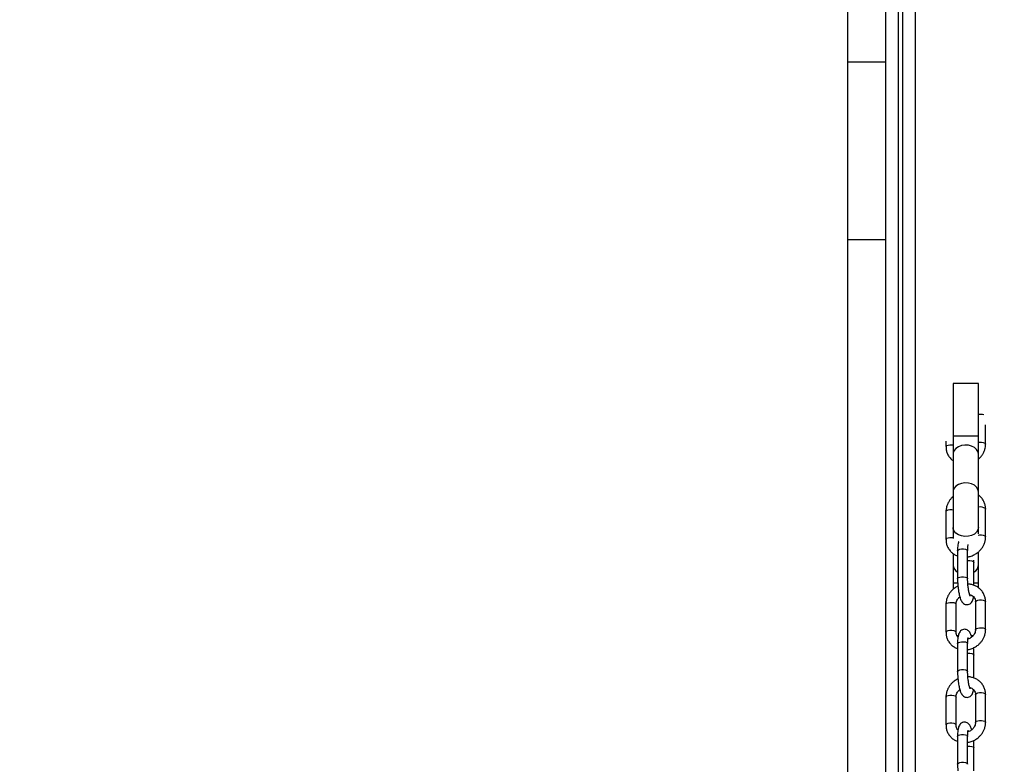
# Model space of a CAD drawing. Header units: millimetres. Extents: x -11024 to 8278, y -7837 to 5770.
# Drawn here: x -3804.6 to -3412.6, y 762.2 to 1057.5 of the extents above; entities that cross this region are included whole.
import ezdxf

# ---------------------------------------------------------------- set-up
doc = ezdxf.new("R2010")
doc.units = ezdxf.units.MM
for name, color, linetype in [('DIKOM_ОБЪЕКТ', 7, 'Continuous'), ('DIKOM_РАЗМЕР_ЗОНА', 7, 'Continuous'), ('DIKOM_РАЗМЕР_ОБЪЕКТА', 7, 'Continuous')]:
    doc.layers.add(name, color=color, linetype=linetype)
doc.styles.add('style1', font='arial.ttf', dxfattribs={"width": 0.8})
doc.dimstyles.new('1-50', dxfattribs={"dimtxt": 300, "dimasz": 200, "dimexe": 100, "dimexo": 0, "dimgap": 100, "dimtad": 1, "dimtxsty": 'style1', "dimcen": 200, "dimclrd": 7, "dimclre": 7, "dimclrt": 7, "dimadec": 1, "dimazin": 2, "dimtfac": 1, "dimtmove": 0, "dimatfit": 2, "dimfxl": 0, "dimlwd": 25, "dimlwe": 18, "dimarcsym": 0})

# ---------------------------------------------------------------- blocks, each defined once
blk = doc.blocks.new('*D9')
at = {"layer": 'Defpoints', "color": 0, "transparency": 16777216}
for p in [(3740.68, 3707.51), (-8191.56, -3797.25), (-1076.12, -3797.25)]:
    blk.add_point(p, dxfattribs=at)
at = {"layer": 'DIKOM_РАЗМЕР_ОБЪЕКТА', "color": 7, "lineweight": 18, "transparency": 16777216}
for p, q in [((3740.68, 3707.51), (-8291.56, 3707.51)), ((-1076.12, -3797.25), (-8291.56, -3797.25))]:
    blk.add_line(p, q, dxfattribs=at)
at = {"layer": 'DIKOM_РАЗМЕР_ОБЪЕКТА', "color": 7, "lineweight": 25, "transparency": 16777216}
blk.add_line((-8191.56, 3507.51), (-8191.56, -3597.25), dxfattribs=at)
at = {"layer": 'DIKOM_РАЗМЕР_ОБЪЕКТА', "color": 7, "transparency": 16777216}
for points in [[(-8224.9, 3507.51), (-8158.23, 3507.51), (-8191.56, 3707.51)], [(-8224.9, -3597.25), (-8158.23, -3597.25), (-8191.56, -3797.25)]]:
    blk.add_solid(points, dxfattribs=at)
at = {"layer": 'DIKOM_РАЗМЕР_ОБЪЕКТА', "color": 7, "transparency": 16777216, "insert": (-8444.74, -44.87), "char_height": 300, "attachment_point": 5, "rotation": 90, "style": 'style1'}
blk.add_mtext('7500', dxfattribs=at)
blk = doc.blocks.new('*D11')
at = {"layer": 'Defpoints', "color": 0, "transparency": 16777216}
for p in [(3316.13, 5770.14), (-10574.15, -5797.25), (-1580.09, -5797.25)]:
    blk.add_point(p, dxfattribs=at)
at = {"layer": 'DIKOM_РАЗМЕР_ЗОНА', "color": 7, "lineweight": 18, "transparency": 16777216}
for p, q in [((3316.13, 5770.14), (-10674.15, 5770.14)), ((-1580.09, -5797.25), (-10674.15, -5797.25))]:
    blk.add_line(p, q, dxfattribs=at)
at = {"layer": 'DIKOM_РАЗМЕР_ЗОНА', "color": 7, "lineweight": 25, "transparency": 16777216}
blk.add_line((-10574.15, 5570.14), (-10574.15, -5597.25), dxfattribs=at)
at = {"layer": 'DIKOM_РАЗМЕР_ЗОНА', "color": 7, "transparency": 16777216}
for points in [[(-10607.49, 5570.14), (-10540.82, 5570.14), (-10574.15, 5770.14)], [(-10607.49, -5597.25), (-10540.82, -5597.25), (-10574.15, -5797.25)]]:
    blk.add_solid(points, dxfattribs=at)
at = {"layer": 'DIKOM_РАЗМЕР_ЗОНА', "color": 7, "transparency": 16777216, "insert": (-10827.33, -172.99), "char_height": 300, "attachment_point": 5, "rotation": 90, "style": 'style1'}
blk.add_mtext('11500', dxfattribs=at)

msp = doc.modelspace()

# ---------------------------------------------------------------- linework, layer by layer
at = {"layer": 'DIKOM_ОБЪЕКТ', "color": 7, "linetype": 'Continuous', "lineweight": 15}
for p, q in [((-3456.184, 113.171), (-3456.184, 1863.171)), ((-3454.452, -1736.829), (-3454.452, 1463.171)), ((-3449.452, -1736.829), (-3449.452, 1463.171)), ((-3476.184, 1040.78), (-3476.184, 1333.565)), ((-3461.184, 1040.78), (-3461.184, 1095.097)), ((-3476.184, 1040.78), (-3461.184, 1040.78)), ((-3476.184, 970.268), (-3476.184, 1040.78)), ((-3461.184, 970.268), (-3461.184, 1040.78)), ((-3476.184, 970.268), (-3461.184, 970.268)), ((-3476.184, 566.502), (-3476.184, 970.268)), ((-3461.184, 837.368), (-3461.184, 970.268)), ((-3434.452, 913.171), (-3434.452, 892.313)), ((-3424.452, 913.171), (-3434.452, 913.171)), ((-3424.452, 892.313), (-3424.452, 913.171)), ((-3421.585, 889.159), (-3421.585, 896.825)), ((-3437.318, 890.406), (-3437.318, 888.169)), ((-3434.452, 892.313), (-3434.452, 885.242)), ((-3424.452, 892.313), (-3434.452, 892.313)), ((-3424.452, 885.242), (-3424.452, 892.313)), ((-3434.452, 885.242), (-3434.452, 870.242)), ((-3424.452, 870.242), (-3424.452, 885.242)), ((-3434.452, 870.242), (-3434.452, 856.1)), ((-3424.452, 856.1), (-3424.452, 870.242)), ((-3437.318, 862.419), (-3437.318, 851.383)), ((-3421.63, 863.574), (-3421.585, 863.409)), ((-3421.585, 852.373), (-3421.585, 863.409)), ((-3434.452, 856.1), (-3434.452, 851.678)), ((-3424.452, 853.588), (-3424.452, 856.1)), ((-3432.712, 846.824), (-3432.712, 835.788)), ((-3428.712, 835.788), (-3428.712, 846.824)), ((-3434.452, 845.765), (-3434.452, 841.1)), ((-3424.452, 841.1), (-3424.452, 846.394)), ((-3434.452, 841.1), (-3434.452, 834.028)), ((-3426.191, 833.15), (-3426.191, 842.217)), ((-3424.452, 834.028), (-3424.452, 841.1)), ((-3461.184, 704.509), (-3461.184, 837.368)), ((-3434.452, 834.028), (-3434.452, 831.61)), ((-3432.704, 834.028), (-3434.452, 834.028)), ((-3432.556, 832.81), (-3433.001, 832.614)), ((-3424.452, 834.028), (-3426.191, 834.028)), ((-3424.452, 832.24), (-3424.452, 834.028)), ((-3437.318, 825.632), (-3437.318, 814.596)), ((-3433.318, 814.596), (-3433.318, 825.632)), ((-3425.586, 826.622), (-3425.586, 815.586)), ((-3421.63, 826.787), (-3421.585, 826.622)), ((-3421.585, 815.586), (-3421.585, 826.622)), ((-3433.362, 814.761), (-3433.318, 814.598)), ((-3432.495, 813.171), (-3432.953, 813.171)), ((-3427.822, 812.113), (-3428.62, 811.796)), ((-3426.486, 813.171), (-3427.219, 813.171)), ((-3432.712, 810.037), (-3432.712, 799.001)), ((-3428.712, 799.001), (-3428.712, 810.037)), ((-3426.191, 796.364), (-3426.191, 805.43)), ((-3432.556, 796.024), (-3433.001, 795.827)), ((-3437.318, 788.845), (-3437.318, 777.809)), ((-3433.318, 777.809), (-3433.318, 788.845)), ((-3425.586, 789.835), (-3425.586, 778.799)), ((-3421.63, 790), (-3421.585, 789.835)), ((-3421.585, 778.799), (-3421.585, 789.835)), ((-3433.362, 777.974), (-3433.318, 777.812)), ((-3432.712, 773.25), (-3432.712, 762.215)), ((-3428.712, 762.215), (-3428.712, 773.25)), ((-3427.822, 775.326), (-3428.62, 775.01)), ((-3426.191, 759.577), (-3426.191, 768.643))]:
    msp.add_line(p, q, dxfattribs=at)
at = {"layer": 'DIKOM_ОБЪЕКТ', "color": 7, "linetype": 'Continuous', "lineweight": 15, "flags": 128}
for points in [[(-3424.452, 889.867), (-3424.006, 889.927), (-3423.226, 889.932), (-3422.5, 889.819), (-3421.94, 889.605), (-3421.63, 889.324), (-3421.585, 889.158)], [(-3437.318, 888.171), (-3437.285, 888.311), (-3436.998, 888.596), (-3436.454, 888.816), (-3435.738, 888.937), (-3434.958, 888.942), (-3434.452, 888.877)], [(-3424.452, 885.242), (-3424.637, 886.196), (-3425.18, 887.079), (-3426.039, 887.826), (-3427.152, 888.381), (-3428.434, 888.703), (-3429.793, 888.769), (-3431.126, 888.573), (-3432.335, 888.13), (-3433.33, 887.473), (-3434.038, 886.65), (-3434.405, 885.723), (-3434.452, 885.242)], [(-3424.452, 870.242), (-3424.637, 871.196), (-3425.18, 872.079), (-3426.039, 872.826), (-3427.152, 873.381), (-3428.434, 873.703), (-3429.793, 873.769), (-3431.126, 873.573), (-3432.335, 873.13), (-3433.33, 872.473), (-3434.038, 871.65), (-3434.405, 870.723), (-3434.452, 870.242)], [(-3437.318, 862.419), (-3437.285, 862.56), (-3436.998, 862.845), (-3436.454, 863.065), (-3435.738, 863.186), (-3434.958, 863.191), (-3434.452, 863.127)], [(-3424.452, 856.1), (-3424.637, 855.146), (-3425.18, 854.263), (-3426.039, 853.516), (-3427.152, 852.96), (-3428.434, 852.638), (-3429.793, 852.572), (-3431.126, 852.768), (-3432.335, 853.211), (-3433.33, 853.868), (-3434.038, 854.691), (-3434.405, 855.618), (-3434.452, 856.1)], [(-3437.318, 851.384), (-3437.285, 851.524), (-3436.998, 851.809), (-3436.454, 852.029), (-3435.738, 852.151), (-3434.958, 852.155), (-3434.452, 852.091)], [(-3424.477, 853.076), (-3424.006, 853.14), (-3423.226, 853.145), (-3422.5, 853.032), (-3421.94, 852.819), (-3421.63, 852.538), (-3421.585, 852.371)], [(-3432.712, 846.824), (-3432.679, 846.965), (-3432.392, 847.25), (-3431.849, 847.47), (-3431.132, 847.592)], [(-3431.132, 847.592), (-3430.352, 847.596), (-3429.627, 847.483), (-3429.066, 847.27), (-3428.757, 846.989), (-3428.712, 846.824)], [(-3428.712, 842.975), (-3428.612, 842.985), (-3427.831, 842.989), (-3427.106, 842.876), (-3426.545, 842.663), (-3426.236, 842.382), (-3426.191, 842.222)], [(-3432.712, 835.783), (-3432.679, 835.929), (-3432.392, 836.214), (-3431.849, 836.434), (-3431.132, 836.556), (-3430.352, 836.56), (-3429.627, 836.447), (-3429.066, 836.234), (-3428.757, 835.953), (-3428.712, 835.782)], [(-3425.586, 826.622), (-3425.553, 826.763), (-3425.265, 827.048), (-3424.722, 827.268), (-3424.006, 827.39), (-3423.226, 827.394), (-3422.5, 827.282), (-3421.94, 827.068), (-3421.63, 826.787)], [(-3437.318, 825.632), (-3437.285, 825.773), (-3436.998, 826.058), (-3436.454, 826.278), (-3435.738, 826.4), (-3434.958, 826.405), (-3434.232, 826.292), (-3433.672, 826.078), (-3433.362, 825.797), (-3433.318, 825.632)], [(-3437.318, 814.597), (-3437.285, 814.737), (-3436.998, 815.022), (-3436.454, 815.242), (-3435.738, 815.364), (-3434.958, 815.369), (-3434.232, 815.256), (-3433.672, 815.042), (-3433.362, 814.761)], [(-3425.586, 815.583), (-3425.553, 815.727), (-3425.265, 816.012), (-3424.722, 816.232), (-3424.006, 816.354), (-3423.226, 816.358), (-3422.5, 816.246), (-3421.94, 816.032), (-3421.63, 815.751), (-3421.585, 815.584)], [(-3432.712, 810.037), (-3432.679, 810.179), (-3432.392, 810.464), (-3431.849, 810.683), (-3431.132, 810.805)], [(-3431.132, 810.805), (-3430.352, 810.81), (-3429.627, 810.697), (-3429.066, 810.483), (-3428.757, 810.202), (-3428.712, 810.037)], [(-3428.712, 806.188), (-3428.612, 806.198), (-3427.831, 806.203), (-3427.106, 806.09), (-3426.545, 805.876), (-3426.236, 805.595), (-3426.191, 805.435)], [(-3432.712, 798.996), (-3432.679, 799.143), (-3432.392, 799.427), (-3431.849, 799.647), (-3431.132, 799.769), (-3430.352, 799.774), (-3429.627, 799.661), (-3429.066, 799.448), (-3428.757, 799.166), (-3428.712, 798.995)], [(-3437.318, 788.845), (-3437.285, 788.987), (-3436.998, 789.272), (-3436.454, 789.492), (-3435.738, 789.613), (-3434.958, 789.618), (-3434.232, 789.505), (-3433.672, 789.291), (-3433.362, 789.01), (-3433.318, 788.845)], [(-3425.586, 789.835), (-3425.553, 789.977), (-3425.265, 790.261), (-3424.722, 790.481), (-3424.006, 790.603), (-3423.226, 790.608), (-3422.5, 790.495), (-3421.94, 790.282), (-3421.63, 790)], [(-3437.318, 777.811), (-3437.285, 777.951), (-3436.998, 778.236), (-3436.454, 778.455), (-3435.738, 778.577), (-3434.958, 778.582), (-3434.232, 778.469), (-3433.672, 778.256), (-3433.362, 777.974)], [(-3425.586, 778.797), (-3425.553, 778.941), (-3425.265, 779.225), (-3424.722, 779.446), (-3424.006, 779.567), (-3423.226, 779.572), (-3422.5, 779.459), (-3421.94, 779.245), (-3421.63, 778.964), (-3421.585, 778.798)], [(-3432.712, 773.25), (-3432.679, 773.392), (-3432.392, 773.677), (-3431.849, 773.897), (-3431.132, 774.018)], [(-3431.132, 774.018), (-3430.352, 774.023), (-3429.627, 773.91), (-3429.066, 773.697), (-3428.757, 773.415), (-3428.712, 773.25)], [(-3428.712, 769.402), (-3428.612, 769.411), (-3427.831, 769.416), (-3427.106, 769.303), (-3426.545, 769.09), (-3426.236, 768.808), (-3426.191, 768.648)], [(-3432.712, 762.21), (-3432.679, 762.356), (-3432.392, 762.641), (-3431.849, 762.861), (-3431.132, 762.982), (-3430.352, 762.987), (-3429.627, 762.874), (-3429.066, 762.661), (-3428.757, 762.38), (-3428.712, 762.209)]]:
    msp.add_lwpolyline(points, dxfattribs=at)
at = {"layer": 'DIKOM_ОБЪЕКТ', "color": 7, "linetype": 'Continuous', "lineweight": 15}
for centre, radius, start, end in [((-3423.591, 896.436), 4.549, 74.03163, 100.90057), ((-3423.558, 861.159), 3.089, 51.39439, 106.8184), ((-3431.223, 841.29), 3.234, 183.37808, 242.58632), ((-3427.801, 841.369), 3.36, 298.6276, 355.408)]:
    msp.add_arc(centre, radius, start, end, dxfattribs=at)
for points, knots in [([(-3437.293, 888.17), (-3437.29, 887.845), (-3437.282, 887.059), (-3436.966, 885.833), (-3436.362, 884.539), (-3435.52, 883.402), (-3434.79, 882.821), (-3434.452, 882.552)], [0, 0, 0, 0, 0.1477781, 0.3571786, 0.5749096, 0.8029361, 1, 1, 1, 1]), ([(-3424.452, 883.181), (-3424.327, 883.289), (-3423.924, 883.636), (-3423.313, 884.313), (-3422.655, 885.252), (-3422.112, 886.33), (-3421.744, 887.528), (-3421.569, 888.493), (-3421.603, 889.039), (-3421.61, 889.158)], [0, 0, 0, 0, 0.0710813, 0.228386, 0.3923376, 0.5688006, 0.7538717, 0.9463572, 1, 1, 1, 1]), ([(-3434.452, 868.397), (-3434.577, 868.289), (-3434.979, 867.942), (-3435.59, 867.265), (-3436.249, 866.326), (-3436.792, 865.248), (-3437.16, 864.05), (-3437.335, 863.085), (-3437.301, 862.538), (-3437.293, 862.419)], [0, 0, 0, 0, 0.0710808, 0.2283512, 0.3923402, 0.5687871, 0.7538571, 0.9463413, 1, 1, 1, 1]), ([(-3421.61, 863.408), (-3421.613, 863.733), (-3421.621, 864.519), (-3421.938, 865.745), (-3422.542, 867.039), (-3423.383, 868.176), (-3424.113, 868.757), (-3424.452, 869.026)], [0, 0, 0, 0, 0.1477766, 0.357175, 0.5749037, 0.8028884, 1, 1, 1, 1]), ([(-3437.293, 851.383), (-3437.29, 851.058), (-3437.282, 850.272), (-3436.965, 849.047), (-3436.364, 847.749), (-3435.489, 846.596), (-3434.396, 845.67), (-3433.457, 845.089), (-3432.859, 844.9), (-3432.712, 844.854)], [0, 0, 0, 0, 0.113841, 0.2751528, 0.442882, 0.6185425, 0.7829537, 0.9469768, 1, 1, 1, 1]), ([(-3425.902, 845.39), (-3425.446, 845.671), (-3424.801, 846.067), (-3423.967, 846.814), (-3423.311, 847.524), (-3422.655, 848.466), (-3422.111, 849.543), (-3421.744, 850.741), (-3421.569, 851.706), (-3421.603, 852.253), (-3421.61, 852.372)], [0, 0, 0, 0, 0.1826029, 0.2584517, 0.3840267, 0.5149077, 0.6557647, 0.803518, 0.9571774, 1, 1, 1, 1]), ([(-3432.267, 850.553), (-3432.311, 850.432), (-3432.464, 850.018), (-3432.579, 849.253), (-3432.679, 848.242), (-3432.711, 847.422), (-3432.71, 846.95), (-3432.709, 846.819)], [0, 0, 0, 0, 0.1216585, 0.4174708, 0.6885057, 0.9136032, 1, 1, 1, 1]), ([(-3428.709, 846.817), (-3428.71, 846.927), (-3428.712, 847.287), (-3428.689, 847.834), (-3428.647, 848.424), (-3428.584, 848.889), (-3428.526, 849.185), (-3428.478, 849.327), (-3428.486, 849.309), (-3428.488, 849.305)], [0, 0, 0, 0, 0.0828129, 0.2715101, 0.4610323, 0.642265, 0.8099454, 0.960387, 1, 1, 1, 1]), ([(-3428.712, 844.45), (-3428.528, 844.476), (-3428.035, 844.547), (-3427.076, 844.824), (-3426.347, 845.176), (-3425.902, 845.39)], [0, 0, 0, 0, 0.1880839, 0.5045234, 1, 1, 1, 1]), ([(-3426.194, 842.222), (-3426.193, 842.353), (-3426.192, 842.648), (-3426.203, 842.961), (-3426.209, 843.135)], [0, 0, 0, 0, 0.4446249, 1, 1, 1, 1]), ([(-3432.709, 835.783), (-3432.71, 835.651), (-3432.711, 835.258), (-3432.685, 834.403), (-3432.632, 833.67), (-3432.6, 833.219)], [0, 0, 0, 0, 0.1623311, 0.4847985, 1, 1, 1, 1]), ([(-3428.614, 833.555), (-3428.645, 833.993), (-3428.689, 834.603), (-3428.71, 835.343), (-3428.709, 835.639), (-3428.709, 835.781)], [0, 0, 0, 0, 0.5711836, 0.7947588, 1, 1, 1, 1]), ([(-3433.001, 832.614), (-3433.457, 832.334), (-3434.102, 831.937), (-3434.937, 831.191), (-3435.592, 830.48), (-3436.249, 829.538), (-3436.792, 828.462), (-3437.16, 827.263), (-3437.335, 826.298), (-3437.301, 825.752), (-3437.293, 825.633)], [0, 0, 0, 0, 0.182596, 0.2584541, 0.383993, 0.5149054, 0.6557629, 0.8035042, 0.9571642, 1, 1, 1, 1]), ([(-3432.6, 833.219), (-3432.551, 832.718), (-3432.483, 832.022), (-3432.345, 831.046), (-3432.215, 830.273), (-3432.043, 829.433), (-3431.846, 828.651), (-3431.622, 827.935), (-3431.361, 827.282), (-3431.041, 826.691), (-3430.609, 826.155), (-3430.019, 825.725), (-3429.296, 825.483), (-3428.465, 825.506), (-3427.693, 825.844), (-3427.113, 826.405), (-3426.734, 827.072), (-3426.501, 827.761), (-3426.409, 828.329), (-3426.366, 828.594)], [0, 0, 0, 0, 0.0880003, 0.1224327, 0.1786427, 0.2348474, 0.2933667, 0.3526841, 0.413132, 0.4765429, 0.5359764, 0.5846912, 0.6342602, 0.6869917, 0.7442851, 0.7980948, 0.8583101, 0.9339605, 1, 1, 1, 1]), ([(-3421.61, 826.621), (-3421.613, 826.946), (-3421.621, 827.732), (-3421.938, 828.957), (-3422.539, 830.256), (-3423.415, 831.406), (-3424.504, 832.345), (-3425.732, 833.046), (-3427.068, 833.477), (-3428.048, 833.667), (-3428.568, 833.652), (-3428.62, 833.65)], [0, 0, 0, 0, 0.0885145, 0.2139625, 0.3444046, 0.4809558, 0.6088341, 0.7363808, 0.8628727, 0.9862216, 1, 1, 1, 1]), ([(-3427.696, 828.922), (-3427.694, 828.919), (-3427.671, 828.89), (-3427.752, 829.021), (-3427.858, 829.305), (-3428.015, 829.808), (-3428.177, 830.473), (-3428.319, 831.211), (-3428.432, 831.927), (-3428.533, 832.692), (-3428.586, 833.254), (-3428.614, 833.555)], [0, 0, 0, 0, 0.0097209, 0.1163, 0.2300469, 0.3520166, 0.5109198, 0.6414395, 0.7448963, 0.8635159, 1, 1, 1, 1]), ([(-3433.304, 825.63), (-3433.294, 825.878), (-3433.272, 826.391), (-3432.992, 827.151), (-3432.6, 827.793), (-3432.208, 828.267), (-3431.933, 828.494), (-3431.818, 828.589)], [0, 0, 0, 0, 0.2393777, 0.4939787, 0.7122799, 0.8794101, 1, 1, 1, 1]), ([(-3427.922, 829.522), (-3427.744, 829.473), (-3427.299, 829.349), (-3426.692, 828.968), (-3426.108, 828.391), (-3425.728, 827.637), (-3425.557, 827.016), (-3425.595, 826.664), (-3425.599, 826.624)], [0, 0, 0, 0, 0.1250774, 0.3120827, 0.516909, 0.7471665, 0.9711239, 1, 1, 1, 1]), ([(-3427.085, 812.629), (-3427.15, 812.846), (-3427.29, 813.311), (-3427.543, 813.935), (-3427.862, 814.527), (-3428.294, 815.063), (-3428.885, 815.492), (-3429.607, 815.735), (-3430.438, 815.712), (-3431.21, 815.374), (-3431.791, 814.812), (-3432.171, 814.148), (-3432.418, 813.386), (-3432.585, 812.468), (-3432.678, 811.454), (-3432.711, 810.635), (-3432.71, 810.163), (-3432.709, 810.032)], [0, 0, 0, 0, 0.0596915, 0.1281253, 0.1999186, 0.2671986, 0.3223738, 0.3784675, 0.4381978, 0.5030369, 0.5639829, 0.6321535, 0.7177854, 0.8128476, 0.8999136, 0.9722421, 1, 1, 1, 1]), ([(-3425.599, 815.587), (-3425.61, 815.339), (-3425.632, 814.827), (-3425.912, 814.067), (-3426.301, 813.422), (-3426.756, 812.893), (-3427.249, 812.457), (-3427.637, 812.224), (-3427.822, 812.113)], [0, 0, 0, 0, 0.19261438, 0.39758303, 0.57332828, 0.70787786, 0.86056794, 1, 1, 1, 1]), ([(-3425.902, 808.604), (-3425.446, 808.884), (-3424.801, 809.281), (-3423.967, 810.027), (-3423.311, 810.737), (-3422.655, 811.68), (-3422.111, 812.756), (-3421.744, 813.955), (-3421.569, 814.919), (-3421.603, 815.466), (-3421.61, 815.585)], [0, 0, 0, 0, 0.1826028, 0.2584516, 0.3840265, 0.5149075, 0.6557644, 0.8035051, 0.9571774, 1, 1, 1, 1]), ([(-3437.293, 814.597), (-3437.29, 814.272), (-3437.282, 813.486), (-3436.965, 812.26), (-3436.364, 810.963), (-3435.489, 809.809), (-3434.396, 808.883), (-3433.457, 808.303), (-3432.859, 808.114), (-3432.712, 808.068)], [0, 0, 0, 0, 0.1138403, 0.2751634, 0.4428915, 0.6185408, 0.7829509, 0.946973, 1, 1, 1, 1]), ([(-3432.538, 812.624), (-3432.607, 812.689), (-3432.896, 812.962), (-3433.166, 813.588), (-3433.347, 814.201), (-3433.309, 814.554), (-3433.304, 814.595)], [0, 0, 0, 0, 0.12940044, 0.54423535, 0.94785041, 1, 1, 1, 1]), ([(-3428.709, 810.031), (-3428.71, 810.141), (-3428.712, 810.5), (-3428.689, 811.048), (-3428.647, 811.638), (-3428.584, 812.102), (-3428.526, 812.398), (-3428.478, 812.541), (-3428.486, 812.522), (-3428.488, 812.519)], [0, 0, 0, 0, 0.0828601, 0.2715003, 0.4610265, 0.6422631, 0.8099471, 0.9603861, 1, 1, 1, 1]), ([(-3428.712, 807.663), (-3428.528, 807.689), (-3428.035, 807.76), (-3427.076, 808.037), (-3426.347, 808.389), (-3425.902, 808.604)], [0, 0, 0, 0, 0.1880655, 0.5045203, 1, 1, 1, 1]), ([(-3426.194, 805.435), (-3426.194, 805.567), (-3426.192, 805.96), (-3426.221, 806.814), (-3426.267, 807.69), (-3426.332, 808.271), (-3426.348, 808.407)], [0, 0, 0, 0, 0.1403136, 0.4190013, 0.8643729, 1, 1, 1, 1]), ([(-3433.001, 795.827), (-3433.457, 795.547), (-3434.102, 795.151), (-3434.937, 794.404), (-3435.592, 793.694), (-3436.249, 792.752), (-3436.792, 791.675), (-3437.16, 790.476), (-3437.335, 789.512), (-3437.301, 788.965), (-3437.293, 788.846)], [0, 0, 0, 0, 0.182596, 0.2584541, 0.383993, 0.5149054, 0.6557629, 0.8035042, 0.9571642, 1, 1, 1, 1]), ([(-3432.709, 798.996), (-3432.71, 798.865), (-3432.711, 798.471), (-3432.685, 797.616), (-3432.632, 796.883), (-3432.6, 796.432)], [0, 0, 0, 0, 0.1623662, 0.4847759, 1, 1, 1, 1]), ([(-3432.6, 796.432), (-3432.551, 795.931), (-3432.483, 795.235), (-3432.345, 794.259), (-3432.215, 793.486), (-3432.043, 792.646), (-3431.846, 791.864), (-3431.622, 791.148), (-3431.361, 790.495), (-3431.041, 789.904), (-3430.609, 789.369), (-3430.019, 788.938), (-3429.296, 788.696), (-3428.465, 788.719), (-3427.693, 789.057), (-3427.113, 789.619), (-3426.734, 790.286), (-3426.501, 790.974), (-3426.409, 791.542), (-3426.366, 791.807)], [0, 0, 0, 0, 0.0879937, 0.1224262, 0.1786363, 0.2348413, 0.2933661, 0.3526838, 0.4131275, 0.4765385, 0.5359723, 0.5846904, 0.6342577, 0.6869894, 0.7442805, 0.7980942, 0.8583097, 0.9339603, 1, 1, 1, 1]), ([(-3428.614, 796.768), (-3428.645, 797.206), (-3428.689, 797.816), (-3428.71, 798.556), (-3428.709, 798.853), (-3428.709, 798.995)], [0, 0, 0, 0, 0.5711333, 0.7947585, 1, 1, 1, 1]), ([(-3421.61, 789.834), (-3421.613, 790.16), (-3421.621, 790.946), (-3421.938, 792.171), (-3422.539, 793.469), (-3423.415, 794.619), (-3424.504, 795.558), (-3425.732, 796.259), (-3427.068, 796.691), (-3428.049, 796.88), (-3428.568, 796.865), (-3428.62, 796.864)], [0, 0, 0, 0, 0.08851391, 0.213961, 0.34440221, 0.48095244, 0.60882987, 0.73637571, 0.86286676, 0.98621479, 1, 1, 1, 1]), ([(-3427.696, 792.135), (-3427.694, 792.133), (-3427.671, 792.104), (-3427.752, 792.235), (-3427.858, 792.518), (-3428.016, 793.022), (-3428.177, 793.686), (-3428.319, 794.424), (-3428.432, 795.14), (-3428.533, 795.906), (-3428.586, 796.468), (-3428.614, 796.768)], [0, 0, 0, 0, 0.0097209, 0.1162996, 0.2300461, 0.3520052, 0.5109207, 0.64144, 0.74488, 0.8635164, 1, 1, 1, 1]), ([(-3427.922, 792.735), (-3427.744, 792.686), (-3427.299, 792.563), (-3426.692, 792.182), (-3426.108, 791.605), (-3425.728, 790.85), (-3425.557, 790.23), (-3425.595, 789.877), (-3425.599, 789.837)], [0, 0, 0, 0, 0.125077, 0.3120282, 0.5169128, 0.7471859, 0.971124, 1, 1, 1, 1]), ([(-3433.304, 788.844), (-3433.294, 789.092), (-3433.272, 789.604), (-3432.992, 790.365), (-3432.6, 791.006), (-3432.208, 791.48), (-3431.933, 791.707), (-3431.818, 791.802)], [0, 0, 0, 0, 0.23944397, 0.49398492, 0.71228347, 0.87941163, 1, 1, 1, 1]), ([(-3437.293, 777.81), (-3437.29, 777.485), (-3437.282, 776.699), (-3436.965, 775.474), (-3436.364, 774.176), (-3435.489, 773.023), (-3434.396, 772.096), (-3433.457, 771.516), (-3432.859, 771.327), (-3432.712, 771.281)], [0, 0, 0, 0, 0.1138129, 0.2751378, 0.4428852, 0.6185365, 0.7829485, 0.9469724, 1, 1, 1, 1]), ([(-3432.538, 775.837), (-3432.607, 775.902), (-3432.896, 776.176), (-3433.166, 776.801), (-3433.347, 777.415), (-3433.309, 777.767), (-3433.304, 777.808)], [0, 0, 0, 0, 0.1294051, 0.544255, 0.9478846, 1, 1, 1, 1]), ([(-3427.085, 775.843), (-3427.15, 776.059), (-3427.29, 776.525), (-3427.543, 777.148), (-3427.862, 777.74), (-3428.293, 778.276), (-3428.885, 778.706), (-3429.607, 778.948), (-3430.438, 778.925), (-3431.211, 778.587), (-3431.791, 778.026), (-3432.171, 777.361), (-3432.418, 776.599), (-3432.585, 775.682), (-3432.678, 774.668), (-3432.711, 773.849), (-3432.71, 773.376), (-3432.709, 773.246)], [0, 0, 0, 0, 0.0596915, 0.1281253, 0.1999187, 0.2671945, 0.3223543, 0.3784641, 0.4381943, 0.503018, 0.5639827, 0.6321533, 0.7177853, 0.8128475, 0.8999135, 0.9722421, 1, 1, 1, 1]), ([(-3425.599, 778.801), (-3425.61, 778.552), (-3425.631, 778.04), (-3425.912, 777.281), (-3426.301, 776.636), (-3426.756, 776.107), (-3427.249, 775.671), (-3427.637, 775.437), (-3427.822, 775.326)], [0, 0, 0, 0, 0.1926593, 0.3976166, 0.573352, 0.7078941, 0.8605757, 1, 1, 1, 1]), ([(-3425.902, 771.817), (-3425.446, 772.097), (-3424.801, 772.494), (-3423.967, 773.241), (-3423.311, 773.951), (-3422.655, 774.893), (-3422.111, 775.969), (-3421.744, 777.168), (-3421.569, 778.133), (-3421.603, 778.679), (-3421.61, 778.798)], [0, 0, 0, 0, 0.1825953, 0.2584531, 0.384028, 0.5149091, 0.6557661, 0.8035199, 0.9571644, 1, 1, 1, 1]), ([(-3428.709, 773.244), (-3428.71, 773.354), (-3428.712, 773.713), (-3428.689, 774.261), (-3428.647, 774.851), (-3428.584, 775.315), (-3428.526, 775.612), (-3428.478, 775.754), (-3428.486, 775.736), (-3428.488, 775.732)], [0, 0, 0, 0, 0.0828601, 0.2715003, 0.4610265, 0.6422631, 0.8099471, 0.9603861, 1, 1, 1, 1]), ([(-3428.712, 770.876), (-3428.528, 770.903), (-3428.035, 770.974), (-3427.076, 771.251), (-3426.347, 771.602), (-3425.902, 771.817)], [0, 0, 0, 0, 0.1880589, 0.5044999, 1, 1, 1, 1]), ([(-3426.194, 768.648), (-3426.194, 768.78), (-3426.192, 769.173), (-3426.221, 770.028), (-3426.267, 770.903), (-3426.332, 771.485), (-3426.348, 771.621)], [0, 0, 0, 0, 0.1403136, 0.4190013, 0.8643729, 1, 1, 1, 1]), ([(-3432.709, 762.21), (-3432.71, 762.078), (-3432.711, 761.685), (-3432.685, 760.829), (-3432.632, 760.096), (-3432.6, 759.645)], [0, 0, 0, 0, 0.1624248, 0.4848187, 1, 1, 1, 1])]:
    msp.add_open_spline(points, degree=3, knots=knots, dxfattribs=at)

# ---------------------------------------------------------------- dimensions: what is measured, and where the dimension line sits
at = {"layer": 'DIKOM_РАЗМЕР_ЗОНА'}
dim = msp.add_linear_dim(base=(-10574.155, -5797.252), p1=(3316.126, 5770.14), p2=(-1580.087, -5797.252), angle=90, text='11500', dimstyle='1-50', dxfattribs=at)
dim.commit()
dim.dimension.update_dxf_attribs({"geometry": '*D11', "text_midpoint": (-10574.155, -172.992), "dimtype": 160})
at = {"layer": 'DIKOM_РАЗМЕР_ОБЪЕКТА'}
dim = msp.add_linear_dim(base=(-8191.564, -3797.252), p1=(3740.68, 3707.508), p2=(-1076.116, -3797.252), angle=90, text='7500', dimstyle='1-50', dxfattribs=at)
dim.commit()
dim.dimension.update_dxf_attribs({"geometry": '*D9', "text_midpoint": (-8191.564, -44.872), "dimtype": 160})

doc.saveas('drawing.dxf')
